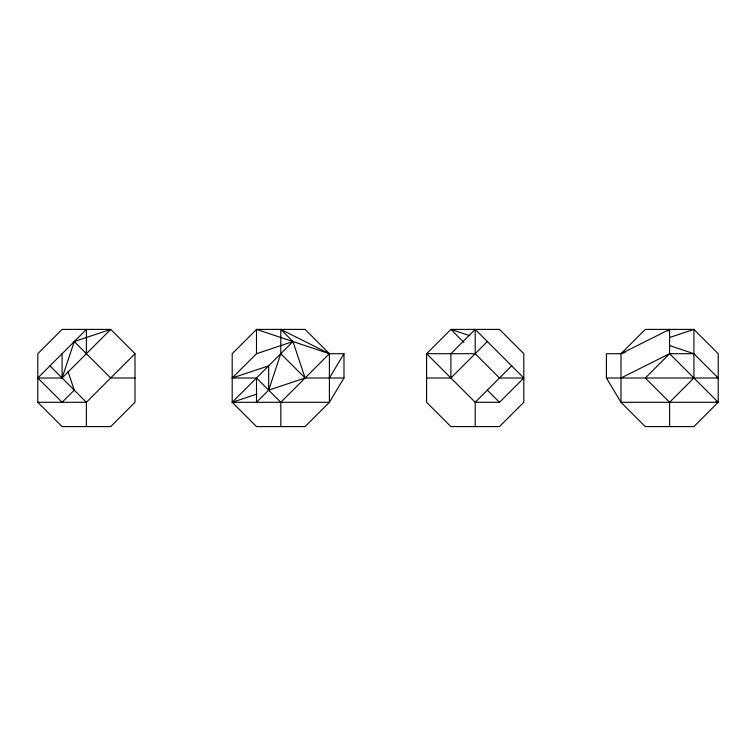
<?xml version="1.0" encoding="UTF-8"?>
<svg xmlns="http://www.w3.org/2000/svg" width="756" height="756" viewBox="0 0 756 756"><rect width="100%" height="100%" fill="white"/><g stroke="black" fill="none" stroke-linecap="round" stroke-linejoin="round"><path stroke-width="1.13" d="M62.096 353.704L62.096 378L110.697 329.399L62.096 329.399L37.8 353.704L37.8 402.296L62.096 426.601L110.697 426.601L135.003 402.296L135.003 353.704L110.697 329.399L74.249 341.551L62.096 378L37.8 378L62.096 402.296L74.249 390.153L67.993 371.376M280.797 329.399L292.95 341.551L232.196 402.296L329.399 402.296L329.399 353.704L280.797 329.399L280.797 353.704L268.654 390.153L256.501 402.296L256.501 378L232.196 378L256.501 353.704L292.95 341.551L305.103 378L343.98 378L343.98 353.704L329.399 353.704L256.501 329.399L232.196 353.704L232.196 402.296L256.501 426.601L305.103 426.601L329.399 402.296L343.98 378M329.399 378L343.98 353.704M37.8 378L86.401 329.399L86.401 353.704M135.003 353.704L86.401 402.296L37.8 402.296M280.797 426.601L280.797 402.296L329.399 353.704L305.103 329.399L256.501 329.399L256.501 353.704M523.804 378L499.499 378L475.203 353.704L426.601 353.704L426.601 402.296L450.897 426.601L499.499 426.601L523.804 402.296L523.804 353.704L499.499 329.399L450.897 329.399L426.601 353.704L475.203 402.296L499.499 402.296L523.804 378L475.203 329.399L450.897 353.704L450.897 378L426.601 378M450.897 378L487.346 341.551M511.651 365.847L475.203 402.296L475.203 426.601M620.997 353.704L669.599 329.399L669.599 353.704L718.2 402.296L620.997 402.296L620.997 353.704L645.303 329.399L693.904 329.399L718.2 353.704L718.2 402.296L693.904 426.601L645.303 426.601L620.997 402.296L606.416 378L606.416 353.704L620.997 353.704L625.288 352.268M667.983 331.024L669.599 329.399M606.416 378L718.2 378L693.904 353.704L669.599 353.704L645.303 378L669.599 402.296L669.599 426.601M669.599 402.296L693.904 378L693.904 329.399L669.599 337.497M620.997 378L669.599 353.704M232.196 378L268.654 365.847L268.654 390.153L305.103 378L280.797 353.704M232.196 402.296L256.86 394.084M135.003 378L110.697 378L74.249 341.551M669.599 345.596L693.904 353.704M716.679 377.49L718.2 378M715.989 401.568L718.2 402.296M469.674 335.655L450.897 329.399L463.863 342.364M487.346 390.153L499.499 402.296M256.501 378L280.797 402.296M49.953 365.847L86.401 402.296L86.401 426.601M475.203 329.399L475.203 353.704"/></g></svg>
